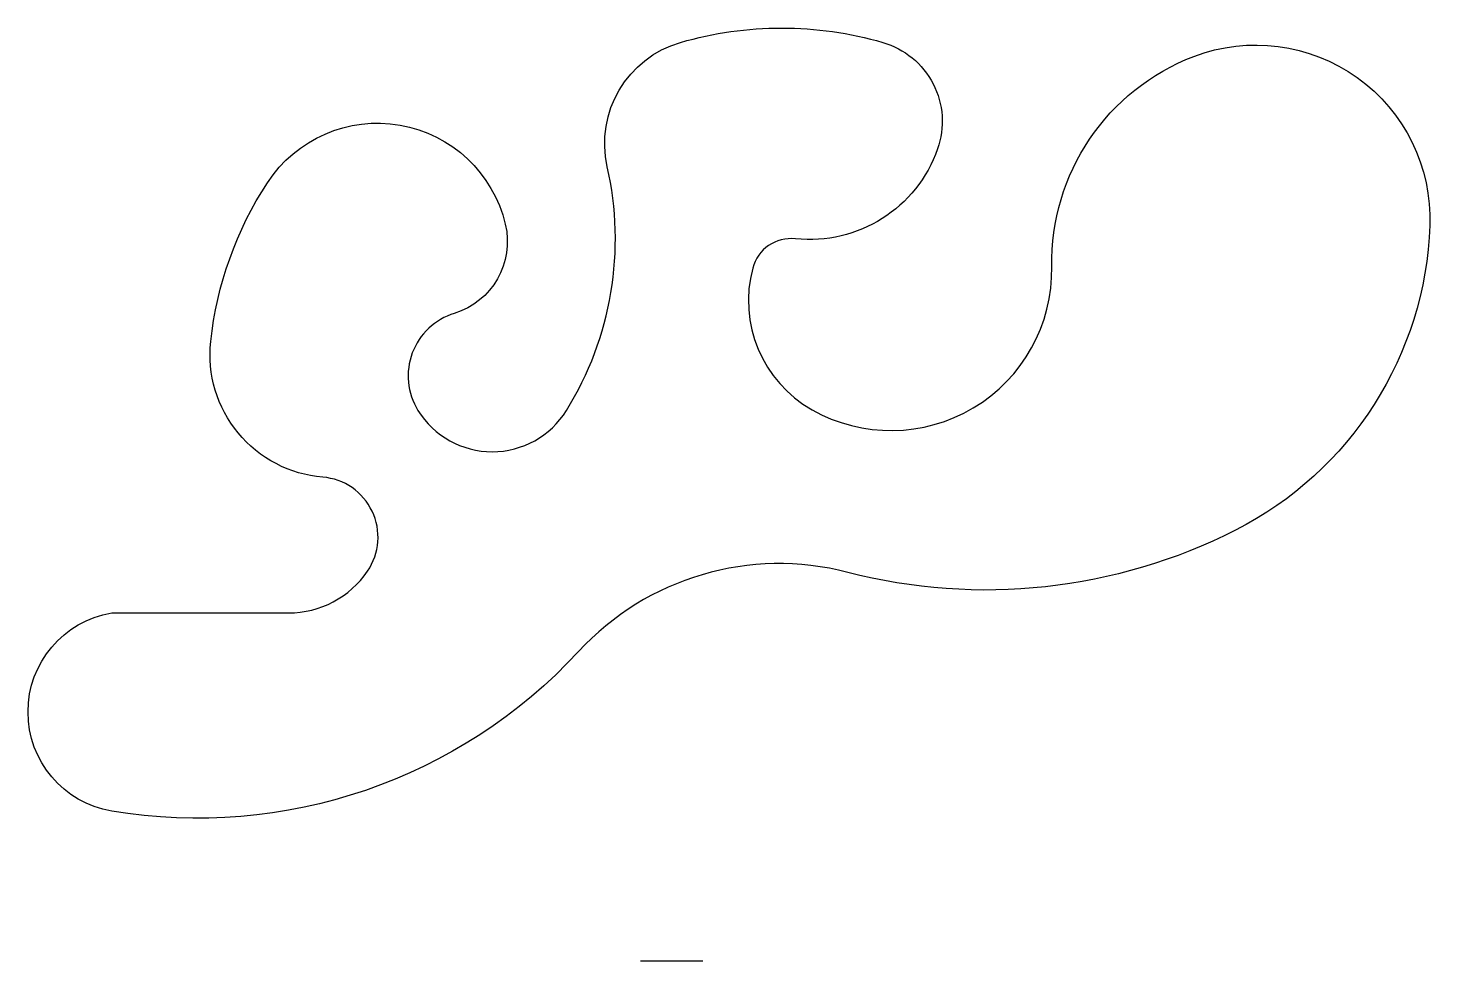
# Model space of a CAD drawing. Header units: metres. Extents: x -8.4 to 36.7, y -11.2 to 18.8.
import ezdxf

# ---------------------------------------------------------------- set-up
doc = ezdxf.new("R2010")
doc.units = ezdxf.units.M
doc.header["$MEASUREMENT"] = 0

msp = doc.modelspace()

# ---------------------------------------------------------------- linework, layer by layer
msp.add_line((11.317, -11.183), (13.317, -11.183))
msp.add_lwpolyline([(0, 0, 0.248166), (2.542, 1.344, 0.574743), (1.101, 4.361, -0.421658), (-2.502, 8.721, -0.118567), (-0.678, 13.824, -0.657905), (6.969, 12.492, -0.395837), (5.329, 9.623, 0.491867), (4.16, 6.508, 0.55638), (8.937, 6.508, 0.197135), (10.249, 14.336, -0.39723), (12.606, 18.332, -0.141711), (19.105, 18.332, -0.430794), (20.868, 14.91, -0.347744), (16.297, 12.021, 0.369087), (14.923, 11.078, 0.341979), (16.83, 6.529, 0.580581), (24.538, 11.119, -0.316365), (29.109, 17.882, -0.536526), (36.695, 12.451, -0.272834), (30.442, 2.656, -0.182942), (17.978, 1.303, 0.27648), (9.326, -1.238, -0.253135), (-5.683, -6.367, -0.845937), (-5.683, 0), (0, 0)], format="xyb")

doc.saveas('drawing.dxf')
